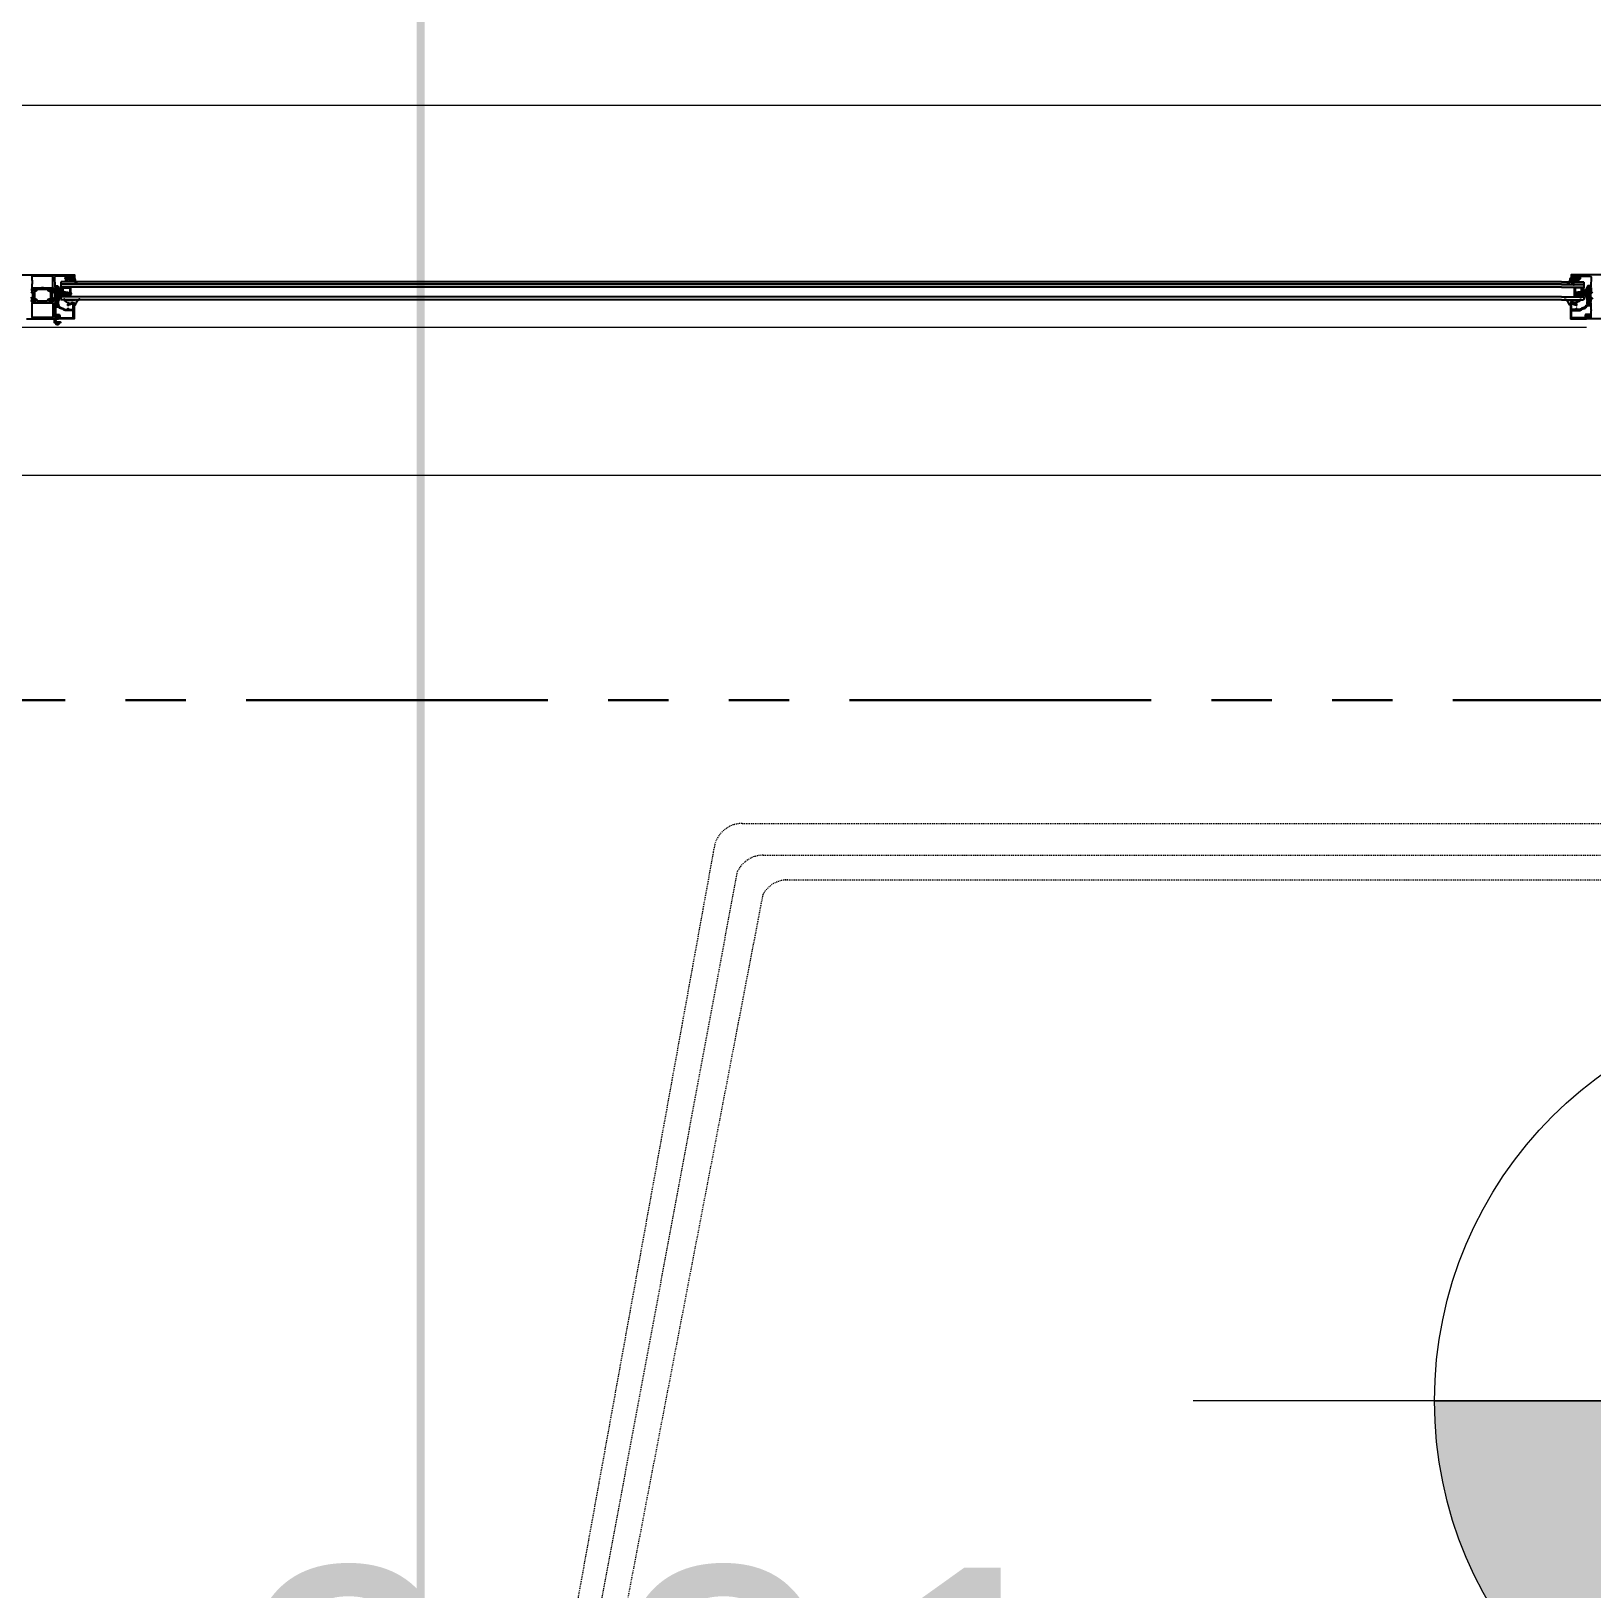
# Model space of a CAD drawing. Extents: x -9058 to 11890, y 0 to 8106.
# Drawn here: x 2023.7 to 2217.6, y 3623.5 to 3817.1 of the extents above; entities that cross this region are included whole.
import ezdxf
from ezdxf.enums import TextEntityAlignment as Align

# ---------------------------------------------------------------- set-up
doc = ezdxf.new("R2010")
doc.units = 0
doc.header["$LTSCALE"] = 10
doc.header["$MEASUREMENT"] = 0
for name, pattern in [('DOT2', [0.125, 0, -0.125]), ('HIDDEN', [0.375, 0.25, -0.125]), ('HIDDEN2', [4.7625, 3.175, -1.5875]), ('PHANTOM2', [1.25, 0.625, -0.125, 0.125, -0.125, 0.125, -0.125])]:
    doc.linetypes.add(name, pattern=pattern)
doc.layers.get('0').update_dxf_attribs({"color": 9, "lineweight": 9})
for name, color, linetype, lineweight in [('06D', 9, 'Continuous', 9), ('10', 9, 'Continuous', 9), ('15', 9, 'Continuous', 9), ('20', 9, 'DOT2', 9), ('21', 9, 'Continuous', 9), ('21 @ 1 (1)', 9, 'Continuous', 9), ('21 @ 10 (1)', 9, 'Continuous', 9), ('21 @ 10 (2)', 9, 'Continuous', 9), ('21 @ 2 (1)', 9, 'Continuous', 9), ('21 @ 20', 9, 'Continuous', 9), ('21 @ 5 (1)', 9, 'Continuous', 9), ('21 @ 5 (2)', 9, 'Continuous', 9), ('32-ekipman', 8, 'Continuous', 9), ('40A', 9, 'Continuous', 9), ('E-10W ACİL ANONS İÇİN HOPARLÖR (SIVAÜSTÜ) (YANGINA DAYANIKLI)', 7, 'Continuous', 30)]:
    doc.layers.add(name, color=color, linetype=linetype, lineweight=lineweight)
doc.styles.add('Arial', font='arial.ttf', dxfattribs={"height": 2.5})

# ---------------------------------------------------------------- blocks, each defined once
blk = doc.blocks.new('0a_elevationtarget-p')
h = blk.add_hatch(color=256)
h.paths.add_polyline_path([(2.5, 0, 0.414214), (0, 2.5), (0, 0)])
h.paths.add_polyline_path([(0, 0), (-2.5, 0, 0.414214), (0, -2.5)])
blk.add_line((0, -3.5), (0, 3.5))
blk.add_lwpolyline([(16.6046, 0), (-4, 0)])
blk.add_circle((0, 0), 2.5)
at = {"layer": '40A'}
blk.add_lwpolyline([(-2.5, 0), (2.5, 0)], dxfattribs=at)
at = {"style": 'Arial'}
blk.add_attdef('BITMISKOT', text='', height=2, dxfattribs=at).set_placement((4.5, 0), align=Align.BOTTOM_LEFT)
blk.add_attdef('KABAKOT', text='', height=2, dxfattribs=at).set_placement((4.5, -0.5921), align=Align.TOP_LEFT)
blk = doc.blocks.new('*U1170')
at = {"layer": '21 @ 1 (1)'}
blk.add_blockref('0a_elevationtarget-p', (2248.09, 3646.88), dxfattribs=at).add_auto_attribs({'BITMISKOT': 'BK +0.10', 'KABAKOT': 'KK -0.25'})
at = {"layer": '21 @ 10 (1)', "xscale": 10, "yscale": 10, "zscale": 10}
blk.add_blockref('0a_elevationtarget-p', (2248.09, 3646.88), dxfattribs=at).add_auto_attribs({'BITMISKOT': 'BK +0.10', 'KABAKOT': 'KK -0.25'})
at = {"layer": '21 @ 10 (2)', "xscale": 10, "yscale": 10, "zscale": 10}
blk.add_blockref('0a_elevationtarget-p', (2248.09, 3646.88), dxfattribs=at).add_auto_attribs({'BITMISKOT': 'BK +0.10', 'KABAKOT': 'KK -0.25'})
at = {"layer": '21 @ 2 (1)', "xscale": 2, "yscale": 2, "zscale": 2}
blk.add_blockref('0a_elevationtarget-p', (2248.09, 3646.88), dxfattribs=at).add_auto_attribs({'BITMISKOT': 'BK +0.10', 'KABAKOT': 'KK -0.25'})
at = {"layer": '21 @ 20', "xscale": 20, "yscale": 20, "zscale": 20}
blk.add_blockref('0a_elevationtarget-p', (2248.09, 3646.88), dxfattribs=at).add_auto_attribs({'BITMISKOT': 'BK +0.10', 'KABAKOT': 'KK -0.25'})
at = {"layer": '21 @ 5 (1)', "xscale": 5, "yscale": 5, "zscale": 5}
blk.add_blockref('0a_elevationtarget-p', (2248.09, 3646.88), dxfattribs=at).add_auto_attribs({'BITMISKOT': 'BK +0.10', 'KABAKOT': 'KK -0.25'})
at = {"layer": '21 @ 5 (2)', "xscale": 5, "yscale": 5, "zscale": 5}
blk.add_blockref('0a_elevationtarget-p', (2248.09, 3646.88), dxfattribs=at).add_auto_attribs({'BITMISKOT': 'BK +0.10', 'KABAKOT': 'KK -0.25'})
blk = doc.blocks.new('*U1157')
at = {"layer": '21 @ 1 (1)', "xscale": 10, "yscale": 10, "zscale": 10}
blk.add_blockref('0a_elevationtarget-p', (-69797.3, -55801.2), dxfattribs=at).add_auto_attribs({'BITMISKOT': 'BK+0.01', 'KABAKOT': 'KK -0.25'})
at = {"layer": '21 @ 10 (1)', "xscale": 100, "yscale": 100, "zscale": 100}
blk.add_blockref('0a_elevationtarget-p', (-69797.3, -55801.2), dxfattribs=at).add_auto_attribs({'BITMISKOT': 'BK+0.01', 'KABAKOT': 'KK -0.25'})
at = {"layer": '21 @ 10 (2)', "xscale": 100, "yscale": 100, "zscale": 100}
blk.add_blockref('0a_elevationtarget-p', (-69797.3, -55801.2), dxfattribs=at).add_auto_attribs({'BITMISKOT': 'BK+0.01', 'KABAKOT': 'KK -0.25'})
at = {"layer": '21 @ 2 (1)', "xscale": 20, "yscale": 20, "zscale": 20}
blk.add_blockref('0a_elevationtarget-p', (-69797.3, -55801.2), dxfattribs=at).add_auto_attribs({'BITMISKOT': 'BK+0.01', 'KABAKOT': 'KK -0.25'})
at = {"layer": '21 @ 20', "xscale": 200, "yscale": 200, "zscale": 200}
blk.add_blockref('0a_elevationtarget-p', (-69797.3, -55801.2), dxfattribs=at).add_auto_attribs({'BITMISKOT': 'BK+0.01', 'KABAKOT': 'KK -0.25'})
at = {"layer": '21 @ 5 (1)', "xscale": 50, "yscale": 50, "zscale": 50}
blk.add_blockref('0a_elevationtarget-p', (-69797.3, -55801.2), dxfattribs=at).add_auto_attribs({'BITMISKOT': 'BK+0.01', 'KABAKOT': 'KK -0.25'})
at = {"layer": '21 @ 5 (2)', "xscale": 50, "yscale": 50, "zscale": 50}
blk.add_blockref('0a_elevationtarget-p', (-69797.3, -55801.2), dxfattribs=at).add_auto_attribs({'BITMISKOT': 'BK+0.01', 'KABAKOT': 'KK -0.25'})
blk = doc.blocks.new('p-mek-zemin')
at = {"layer": '20', "linetype": 'HIDDEN', "lineweight": 0, "ltscale": 0.5}
for p, q in [((-67180.4, -54356.2), (-63520, -54356.2)), ((-67154.3, -54395.6), (-63520, -54395.6)), ((-67126.9, -54426.2), (-63520, -54426.2))]:
    blk.add_line(p, q, dxfattribs=at)
for points in [[(-67601.9, -56520.7), (-67215.3, -54388.7)], [(-67586, -56561.9), (-67186.1, -54415.9)], [(-67564.6, -56581.9), (-67154.1, -54443.9)]]:
    blk.add_lwpolyline(points, dxfattribs=at)
for centre, end in [((-67180.4, -54391.2), 175.8832), ((-67154.3, -54430.6), 155.1932), ((-67123.7, -54461.2), 150.2945)]:
    blk.add_arc(centre, 35, 90, end, dxfattribs=at)
at = {"layer": '21', "color": 6}
blk.add_blockref('*U1157', (0, 0), dxfattribs=at)

msp = doc.modelspace()

# ---------------------------------------------------------------- hatches: boundary and pattern name
at = {"layer": '06D', "lineweight": 25, "ltscale": 0.5}
h = msp.add_hatch(dxfattribs=at)
h.set_pattern_fill('ANSI31', color=256, scale=0.05, angle=450, style=0)
h.set_pattern_definition([(225, (69.3354, 133.83068), (-0.1122532015, 0.1122532015), [])])
edge = h.paths.add_edge_path(flags=16)
edge.add_arc((2215.68, 3786.36), 0.025, 270, 360)
edge.add_line((2215.7, 3786.36), (2215.7, 3786.46))
edge.add_arc((2215.68, 3786.46), 0.025, 0, 90)
edge.add_line((2215.68, 3786.49), (2215.5, 3786.49))
edge.add_arc((2215.5, 3786.46), 0.025, 90, 180)
edge.add_line((2215.47, 3786.46), (2215.47, 3786.36))
edge.add_arc((2215.5, 3786.36), 0.025, 180, 270)
edge.add_line((2215.5, 3786.34), (2215.68, 3786.34))
edge = h.paths.add_edge_path()
edge.add_arc((2215.87, 3786.37), 0.035, 180, 270, ccw=False)
edge.add_line((2215.84, 3786.37), (2215.84, 3786.45))
edge.add_arc((2215.85, 3786.45), 0.015, 137.8308, 180, ccw=False)
edge.add_line((2215.84, 3786.46), (2215.88, 3786.5))
edge.add_arc((2215.85, 3786.53), 0.04, 316.3869, 422.9563)
edge.add_line((2215.87, 3786.56), (2215.78, 3786.61))
edge.add_arc((2215.7, 3786.45), 0.175, 62.9563, 90)
edge.add_line((2215.7, 3786.63), (2215.47, 3786.63))
edge.add_arc((2215.47, 3786.45), 0.175, 90, 117.0437)
edge.add_line((2215.39, 3786.61), (2215.3, 3786.56))
edge.add_arc((2215.32, 3786.53), 0.04, 117.0437, 223.6131)
edge.add_line((2215.29, 3786.5), (2215.33, 3786.46))
edge.add_arc((2215.32, 3786.45), 0.015, 0, 42.1692, ccw=False)
edge.add_line((2215.34, 3786.45), (2215.34, 3786.37))
edge.add_arc((2215.3, 3786.37), 0.035, 270, 360, ccw=False)
edge.add_line((2215.3, 3786.33), (2215.02, 3786.33))
edge.add_arc((2215.02, 3786.29), 0.04, 90, 180)
edge.add_line((2214.98, 3786.29), (2214.98, 3786.15))
edge.add_arc((2215.03, 3786.15), 0.05, 180, 220.0348)
edge.add_line((2214.99, 3786.11), (2215.37, 3785.58))
edge.add_arc((2215.4, 3785.61), 0.04, 220.0348, 393.0043)
edge.add_line((2215.43, 3785.63), (2215.11, 3786.13))
edge.add_arc((2215.16, 3786.17), 0.06, 33.8544, 213.0043, ccw=False)
edge.add_line((2215.21, 3786.2), (2216.05, 3786.2))
edge.add_arc((2216.05, 3786.24), 0.04, 270, 360)
edge.add_line((2216.09, 3786.24), (2216.09, 3786.29))
edge.add_arc((2216.05, 3786.29), 0.04, 360, 450)
edge.add_line((2216.05, 3786.33), (2215.87, 3786.33))
h = msp.add_hatch(dxfattribs=at)
h.set_pattern_fill('ANSI31', color=256, scale=0.05, style=0)
h.set_pattern_definition([(225, (57.79522, -248.68422), (0.1122532015, -0.1122532015), [])])
h.paths.add_polyline_path([(2028.39, 3784.18), (2028.57, 3784.36, 0.203536), (2028.61, 3784.43), (2028.61, 3784.51, 0.380587), (2028.52, 3784.61, -0.061836), (2027.26, 3784.92, -0.189764), (2027.21, 3784.97), (2027.01, 3785.39, 0.285747), (2026.93, 3785.45), (2026.64, 3785.45, 0.414214), (2026.62, 3785.43), (2026.62, 3785.34, 0.414214), (2026.64, 3785.32), (2026.85, 3785.32, -0.414214), (2026.89, 3785.29), (2026.89, 3785.1, -0.414214), (2026.86, 3785.07), (2026.78, 3785.07, -0.414214), (2026.76, 3785.1), (2026.76, 3785.13, 0.414214), (2026.73, 3785.16), (2026.66, 3785.16, 0.296563), (2026.64, 3785.15), (2026.58, 3785.01, 0.104779), (2026.57, 3784.94), (2026.57, 3784.86, -0.081633), (2026.57, 3783.88), (2026.57, 3783.8, 0.104779), (2026.58, 3783.73), (2026.64, 3783.59, 0.296563), (2026.66, 3783.58), (2026.73, 3783.58, 0.414214), (2026.76, 3783.61), (2026.76, 3783.65, -0.414214), (2026.78, 3783.67), (2026.86, 3783.67, -0.414214), (2026.89, 3783.65), (2026.89, 3783.59, 0.414214), (2026.91, 3783.56), (2027.01, 3783.56, 0.328426), (2027.05, 3783.6), (2027.27, 3784.3, -0.309555), (2027.29, 3784.32), (2028.1, 3784.37, 0.394287), (2028.12, 3784.39, -0.364538), (2028.16, 3784.44, -0.068684), (2028.46, 3784.45, -0.950368), (2028.46, 3784.41, 0.000002), (2028.46, 3784.41), (2028.3, 3784.26, 0.999219)])
h.paths.add_polyline_path([(2026.96, 3784.51), (2026.96, 3784.85, 0.414214), (2026.93, 3784.88), (2026.8, 3784.88, 0.414214), (2026.77, 3784.85), (2026.77, 3784.51, 0.414214), (2026.8, 3784.48), (2026.93, 3784.48, 0.414214)], flags=16)
h.paths.add_polyline_path([(2026.93, 3784.26), (2026.8, 3784.26, 0.414214), (2026.77, 3784.23), (2026.77, 3783.89, 0.414214), (2026.8, 3783.86), (2026.93, 3783.86, 0.414214), (2026.96, 3783.89), (2026.96, 3784.23, 0.414214)], flags=16)
h = msp.add_hatch(dxfattribs=at)
h.set_pattern_fill('ANSI31', color=256, scale=0.05, style=0)
h.set_pattern_definition([(315, (62.20478, -248.68422), (-0.1122532015, -0.1122532015), [])])
h.paths.add_polyline_path([(2028.39, 3784.18), (2028.57, 3784.36, 0.203536), (2028.61, 3784.43), (2028.61, 3784.51, 0.380587), (2028.52, 3784.61, -0.061836), (2027.26, 3784.92, -0.189764), (2027.21, 3784.97), (2027.01, 3785.39, 0.285747), (2026.93, 3785.45), (2026.64, 3785.45, 0.414214), (2026.62, 3785.43), (2026.62, 3785.34, 0.414214), (2026.64, 3785.32), (2026.85, 3785.32, -0.414214), (2026.89, 3785.29), (2026.89, 3785.1, -0.414214), (2026.86, 3785.07), (2026.78, 3785.07, -0.414214), (2026.76, 3785.1), (2026.76, 3785.13, 0.414214), (2026.73, 3785.16), (2026.66, 3785.16, 0.296563), (2026.64, 3785.15), (2026.58, 3785.01, 0.104779), (2026.57, 3784.94), (2026.57, 3784.86, -0.081633), (2026.57, 3783.88), (2026.57, 3783.8, 0.104779), (2026.58, 3783.73), (2026.64, 3783.59, 0.296563), (2026.66, 3783.58), (2026.73, 3783.58, 0.414214), (2026.76, 3783.61), (2026.76, 3783.65, -0.414214), (2026.78, 3783.67), (2026.86, 3783.67, -0.414214), (2026.89, 3783.65), (2026.89, 3783.59, 0.414214), (2026.91, 3783.56), (2027.01, 3783.56, 0.328426), (2027.05, 3783.6), (2027.27, 3784.3, -0.309555), (2027.29, 3784.32), (2028.1, 3784.37, 0.394287), (2028.12, 3784.39, -0.364538), (2028.16, 3784.44, -0.068684), (2028.46, 3784.45, -0.950368), (2028.46, 3784.41, 0.000002), (2028.46, 3784.41), (2028.3, 3784.26, 0.999219)])
h.paths.add_polyline_path([(2026.96, 3784.51), (2026.96, 3784.85, 0.414214), (2026.93, 3784.88), (2026.8, 3784.88, 0.414214), (2026.77, 3784.85), (2026.77, 3784.51, 0.414214), (2026.8, 3784.48), (2026.93, 3784.48, 0.414214)], flags=16)
h.paths.add_polyline_path([(2026.93, 3784.26), (2026.8, 3784.26, 0.414214), (2026.77, 3784.23), (2026.77, 3783.89, 0.414214), (2026.8, 3783.86), (2026.93, 3783.86, 0.414214), (2026.96, 3783.89), (2026.96, 3784.23, 0.414214)], flags=16)
h = msp.add_hatch(dxfattribs=at)
h.set_pattern_fill('ANSI31', color=256, scale=0.05, style=0)
h.set_pattern_definition([(225, (251.79522, -248.68329), (0.1122532015, -0.1122532015), [])])
h.paths.add_polyline_path([(2215.73, 3784.18), (2215.54, 3784.36, -0.203536), (2215.51, 3784.43), (2215.51, 3784.51, -0.380587), (2215.6, 3784.61, 0.061836), (2216.86, 3784.92, 0.189764), (2216.91, 3784.97), (2217.1, 3785.4, -0.285747), (2217.19, 3785.45), (2217.48, 3785.45, -0.414214), (2217.5, 3785.43), (2217.5, 3785.34, -0.414214), (2217.48, 3785.32), (2217.27, 3785.32, 0.414214), (2217.23, 3785.29), (2217.23, 3785.1, 0.414214), (2217.26, 3785.07), (2217.34, 3785.07, 0.414214), (2217.36, 3785.1), (2217.36, 3785.13, -0.414214), (2217.39, 3785.16), (2217.46, 3785.16, -0.296563), (2217.47, 3785.15), (2217.53, 3785.01, -0.104779), (2217.55, 3784.94), (2217.55, 3784.86, 0.081633), (2217.55, 3783.88), (2217.55, 3783.8, -0.104779), (2217.53, 3783.73), (2217.47, 3783.59, -0.296563), (2217.46, 3783.58), (2217.39, 3783.58, -0.414214), (2217.36, 3783.61), (2217.36, 3783.65, 0.414214), (2217.34, 3783.67), (2217.26, 3783.67, 0.414214), (2217.23, 3783.65), (2217.23, 3783.59, -0.414214), (2217.21, 3783.56), (2217.11, 3783.56, -0.328426), (2217.06, 3783.6), (2216.84, 3784.3, 0.309555), (2216.82, 3784.32), (2216.02, 3784.37, -0.394287), (2216, 3784.39, 0.364538), (2215.96, 3784.44, 0.068684), (2215.66, 3784.45, 0.950368), (2215.66, 3784.41, -0.000002), (2215.66, 3784.41), (2215.81, 3784.26, -0.999219)])
h.paths.add_polyline_path([(2217.16, 3784.51), (2217.16, 3784.85, -0.414214), (2217.19, 3784.88), (2217.32, 3784.88, -0.414214), (2217.35, 3784.85), (2217.35, 3784.51, -0.414214), (2217.32, 3784.48), (2217.19, 3784.48, -0.414214)], flags=16)
h.paths.add_polyline_path([(2217.19, 3784.26), (2217.32, 3784.26, -0.414214), (2217.35, 3784.23), (2217.35, 3783.89, -0.414214), (2217.32, 3783.86), (2217.19, 3783.86, -0.414214), (2217.16, 3783.89), (2217.16, 3784.23, -0.414214)], flags=16)

# ---------------------------------------------------------------- linework, layer by layer
at = {"layer": '06D'}
for points in [[(2225.06, 3807.87), (1825.06, 3807.87)], [(1832.78, 3780.34), (2216.99, 3780.34)], [(2223.06, 3763.87), (2223.06, 3761.87), (1827.06, 3761.87), (1827.06, 3763.87)]]:
    msp.add_lwpolyline(points, dxfattribs=at)
at = {"layer": '06D', "lineweight": 25, "ltscale": 0.5}
for points in [[(2029.08, 3786.35, 0.220745), (2029.39, 3785.75, -0.651907), (2029.34, 3785.68, -0.176952), (2029.05, 3786, 0.281357), (2028.9, 3786.09), (2028.82, 3786.09), (2028.81, 3786.09), (2028.8, 3786.09), (2028.79, 3786.08), (2028.79, 3786.08), (2028.78, 3786.08), (2028.77, 3786.07), (2028.77, 3786.07), (2028.76, 3786.06), (2028.76, 3786.05), (2028.76, 3786.04), (2028.76, 3785.96), (2028.76, 3785.96), (2028.76, 3785.96), (2028.76, 3785.95), (2028.75, 3785.95), (2028.75, 3785.95), (2028.75, 3785.95), (2028.75, 3785.94), (2028.74, 3785.94), (2028.74, 3785.94), (2028.66, 3785.94), (2028.65, 3785.94), (2028.65, 3785.94), (2028.65, 3785.94), (2028.65, 3785.95), (2028.64, 3785.95), (2028.64, 3785.95), (2028.64, 3785.95), (2028.64, 3785.96), (2028.64, 3785.96), (2028.64, 3786.04), (2028.64, 3786.04), (2028.64, 3786.05), (2028.63, 3786.06), (2028.63, 3786.07), (2028.62, 3786.07), (2028.62, 3786.08), (2028.61, 3786.08), (2028.6, 3786.08), (2028.59, 3786.09), (2028.58, 3786.09), (2028.57, 3786.08), (2028.57, 3786.08), (2028.56, 3786.08), (2028.55, 3786.07), (2028.55, 3786.07), (2028.54, 3786.06), (2028.54, 3786.05), (2028.54, 3786.04), (2028.54, 3785.96), (2028.54, 3785.96), (2028.54, 3785.96), (2028.54, 3785.95), (2028.53, 3785.95), (2028.53, 3785.95), (2028.53, 3785.95), (2028.53, 3785.94), (2028.52, 3785.94), (2028.52, 3785.94), (2028.44, 3785.94), (2028.43, 3785.94), (2028.43, 3785.94), (2028.43, 3785.94), (2028.43, 3785.95), (2028.42, 3785.95), (2028.42, 3785.95), (2028.42, 3785.95), (2028.42, 3785.96), (2028.42, 3785.96), (2028.42, 3786.04), (2028.42, 3786.04), (2028.42, 3786.05), (2028.41, 3786.06), (2028.41, 3786.07), (2028.4, 3786.07), (2028.4, 3786.08), (2028.39, 3786.08), (2028.38, 3786.08), (2028.37, 3786.09), (2028.36, 3786.09), (2028.35, 3786.08), (2028.35, 3786.08), (2028.34, 3786.08), (2028.33, 3786.07), (2028.33, 3786.07), (2028.32, 3786.06), (2028.32, 3786.05), (2028.32, 3786.04), (2028.32, 3785.96), (2028.32, 3785.96), (2028.32, 3785.96), (2028.32, 3785.95), (2028.31, 3785.95), (2028.31, 3785.95), (2028.31, 3785.95), (2028.31, 3785.94), (2028.3, 3785.94), (2028.3, 3785.94), (2028.22, 3785.94), (2028.21, 3785.94), (2028.21, 3785.94), (2028.21, 3785.94), (2028.21, 3785.95), (2028.2, 3785.95), (2028.2, 3785.95), (2028.2, 3785.95), (2028.2, 3785.96), (2028.2, 3785.96), (2028.2, 3786.04), (2028.2, 3786.04), (2028.2, 3786.05), (2028.19, 3786.06), (2028.19, 3786.07), (2028.18, 3786.07), (2028.18, 3786.08), (2028.17, 3786.08), (2028.16, 3786.08), (2028.15, 3786.09), (2028.14, 3786.09), (2028.13, 3786.08), (2028.13, 3786.08), (2028.12, 3786.08), (2028.11, 3786.07), (2028.11, 3786.07), (2028.1, 3786.06), (2028.1, 3786.05), (2028.1, 3786.04), (2028.1, 3785.96), (2028.1, 3785.96), (2028.1, 3785.96), (2028.1, 3785.95), (2028.09, 3785.95), (2028.09, 3785.95), (2028.09, 3785.95), (2028.09, 3785.94), (2028.08, 3785.94), (2028.08, 3785.94), (2028, 3785.94), (2027.99, 3785.94), (2027.99, 3785.94), (2027.99, 3785.94), (2027.99, 3785.95), (2027.98, 3785.95), (2027.98, 3785.95), (2027.98, 3785.95), (2027.98, 3785.96), (2027.98, 3785.96), (2027.98, 3786.3, -0.414214), (2028.01, 3786.33), (2028.24, 3786.33, 0.414214), (2028.27, 3786.36), (2028.27, 3786.42, 0.291535), (2028.26, 3786.44), (2028.21, 3786.46, -0.613042), (2028.21, 3786.52), (2028.33, 3786.59, -0.127095), (2028.39, 3786.6), (2028.59, 3786.6, -0.127095), (2028.65, 3786.59), (2028.76, 3786.53, -0.585233), (2028.76, 3786.46), (2028.71, 3786.44, 0.167811), (2028.71, 3786.42), (2028.71, 3786.36, 0.414214), (2028.74, 3786.33), (2029.03, 3786.33), (2029.03, 3786.39, -0.394677), (2029.08, 3786.35)], [(2214.93, 3786.35, -0.220745), (2214.62, 3785.75, 0.651907), (2214.67, 3785.68, 0.176952), (2214.96, 3786, -0.281357), (2215.11, 3786.09), (2215.19, 3786.09), (2215.2, 3786.09), (2215.21, 3786.09), (2215.22, 3786.09), (2215.22, 3786.08), (2215.23, 3786.08), (2215.24, 3786.07), (2215.24, 3786.07), (2215.25, 3786.06), (2215.25, 3786.05), (2215.25, 3786.04), (2215.25, 3785.96), (2215.25, 3785.96), (2215.25, 3785.96), (2215.25, 3785.95), (2215.26, 3785.95), (2215.26, 3785.95), (2215.26, 3785.95), (2215.26, 3785.94), (2215.27, 3785.94), (2215.27, 3785.94), (2215.35, 3785.94), (2215.36, 3785.94), (2215.36, 3785.94), (2215.36, 3785.94), (2215.36, 3785.95), (2215.37, 3785.95), (2215.37, 3785.95), (2215.37, 3785.95), (2215.37, 3785.96), (2215.37, 3785.96), (2215.37, 3786.04), (2215.37, 3786.05), (2215.37, 3786.05), (2215.38, 3786.06), (2215.38, 3786.07), (2215.39, 3786.07), (2215.39, 3786.08), (2215.4, 3786.08), (2215.41, 3786.09), (2215.42, 3786.09), (2215.43, 3786.09), (2215.44, 3786.09), (2215.44, 3786.08), (2215.45, 3786.08), (2215.46, 3786.07), (2215.46, 3786.07), (2215.47, 3786.06), (2215.47, 3786.05), (2215.47, 3786.04), (2215.47, 3785.96), (2215.47, 3785.96), (2215.47, 3785.96), (2215.47, 3785.95), (2215.48, 3785.95), (2215.48, 3785.95), (2215.48, 3785.95), (2215.48, 3785.94), (2215.49, 3785.94), (2215.49, 3785.94), (2215.57, 3785.94), (2215.58, 3785.94), (2215.58, 3785.94), (2215.58, 3785.94), (2215.58, 3785.95), (2215.59, 3785.95), (2215.59, 3785.95), (2215.59, 3785.95), (2215.59, 3785.96), (2215.59, 3785.96), (2215.59, 3786.04), (2215.59, 3786.05), (2215.59, 3786.05), (2215.6, 3786.06), (2215.6, 3786.07), (2215.61, 3786.07), (2215.61, 3786.08), (2215.62, 3786.08), (2215.63, 3786.09), (2215.64, 3786.09), (2215.65, 3786.09), (2215.66, 3786.09), (2215.66, 3786.08), (2215.67, 3786.08), (2215.68, 3786.07), (2215.68, 3786.07), (2215.69, 3786.06), (2215.69, 3786.05), (2215.69, 3786.04), (2215.69, 3785.96), (2215.69, 3785.96), (2215.69, 3785.96), (2215.69, 3785.95), (2215.7, 3785.95), (2215.7, 3785.95), (2215.7, 3785.95), (2215.7, 3785.94), (2215.71, 3785.94), (2215.71, 3785.94), (2215.79, 3785.94), (2215.8, 3785.94), (2215.8, 3785.94), (2215.8, 3785.94), (2215.8, 3785.95), (2215.81, 3785.95), (2215.81, 3785.95), (2215.81, 3785.95), (2215.81, 3785.96), (2215.81, 3785.96), (2215.81, 3786.04), (2215.81, 3786.05), (2215.81, 3786.05), (2215.82, 3786.06), (2215.82, 3786.07), (2215.83, 3786.07), (2215.83, 3786.08), (2215.84, 3786.08), (2215.85, 3786.09), (2215.86, 3786.09), (2215.87, 3786.09), (2215.88, 3786.09), (2215.88, 3786.08), (2215.89, 3786.08), (2215.9, 3786.07), (2215.9, 3786.07), (2215.91, 3786.06), (2215.91, 3786.05), (2215.91, 3786.04), (2215.91, 3785.96), (2215.91, 3785.96), (2215.91, 3785.96), (2215.91, 3785.95), (2215.92, 3785.95), (2215.92, 3785.95), (2215.92, 3785.95), (2215.92, 3785.94), (2215.93, 3785.94), (2215.93, 3785.94), (2216.01, 3785.94), (2216.02, 3785.94), (2216.02, 3785.94), (2216.02, 3785.94), (2216.02, 3785.95), (2216.03, 3785.95), (2216.03, 3785.95), (2216.03, 3785.95), (2216.03, 3785.96), (2216.03, 3785.96), (2216.03, 3786.3, 0.414214), (2216, 3786.33), (2215.77, 3786.33, -0.414214), (2215.74, 3786.36), (2215.74, 3786.43, -0.291535), (2215.75, 3786.44), (2215.8, 3786.46, 0.613042), (2215.8, 3786.53), (2215.68, 3786.59, 0.127095), (2215.62, 3786.61), (2215.42, 3786.61, 0.127095), (2215.36, 3786.59), (2215.25, 3786.53, 0.585233), (2215.25, 3786.46), (2215.3, 3786.44, -0.167811), (2215.3, 3786.43), (2215.3, 3786.36, -0.414214), (2215.27, 3786.33), (2214.98, 3786.33), (2214.98, 3786.39, 0.394677), (2214.93, 3786.35)], [(2026.57, 3783.88, 0.081633), (2026.57, 3784.86), (2026.57, 3784.94, -0.104779), (2026.58, 3785.01), (2026.64, 3785.15, -0.296563), (2026.66, 3785.16), (2026.73, 3785.16, -0.414214), (2026.76, 3785.13), (2026.76, 3785.1, 0.414214), (2026.78, 3785.07), (2026.86, 3785.07, 0.414214), (2026.89, 3785.1), (2026.89, 3785.29, 0.414214), (2026.85, 3785.32), (2026.64, 3785.32, -0.414214), (2026.62, 3785.34), (2026.62, 3785.43, -0.414214), (2026.64, 3785.45), (2026.93, 3785.45, -0.285747), (2027.01, 3785.39), (2027.21, 3784.97, 0.189764), (2027.26, 3784.92, 0.061836), (2028.52, 3784.61, -0.380587), (2028.61, 3784.51), (2028.61, 3784.43, -0.203536), (2028.57, 3784.36), (2028.39, 3784.18, -0.999219), (2028.3, 3784.26), (2028.46, 3784.41, 0.950364), (2028.46, 3784.45, 0.068684), (2028.16, 3784.44, 0.364538), (2028.12, 3784.39, -0.394287), (2028.1, 3784.37), (2027.29, 3784.32, 0.309555), (2027.27, 3784.3), (2027.05, 3783.6, -0.328426), (2027.01, 3783.56), (2026.91, 3783.56, -0.414214), (2026.89, 3783.59), (2026.89, 3783.65, 0.414214), (2026.86, 3783.67), (2026.78, 3783.67, 0.414214), (2026.76, 3783.65), (2026.76, 3783.61, -0.414214), (2026.73, 3783.58), (2026.66, 3783.58, -0.296563), (2026.64, 3783.59), (2026.58, 3783.73, -0.104779), (2026.57, 3783.8), (2026.57, 3783.88)], [(2026.57, 3783.88, 0.081633), (2026.57, 3784.86), (2026.57, 3784.94, -0.104779), (2026.58, 3785.01), (2026.64, 3785.15, -0.296563), (2026.66, 3785.16), (2026.73, 3785.16, -0.414214), (2026.76, 3785.13), (2026.76, 3785.1, 0.414214), (2026.78, 3785.07), (2026.86, 3785.07, 0.414214), (2026.89, 3785.1), (2026.89, 3785.29, 0.414214), (2026.85, 3785.32), (2026.64, 3785.32, -0.414214), (2026.62, 3785.34), (2026.62, 3785.43, -0.414214), (2026.64, 3785.45), (2026.93, 3785.45, -0.285747), (2027.01, 3785.39), (2027.21, 3784.97, 0.189764), (2027.26, 3784.92, 0.061836), (2028.52, 3784.61, -0.380587), (2028.61, 3784.51), (2028.61, 3784.43, -0.203536), (2028.57, 3784.36), (2028.39, 3784.18, -0.999219), (2028.3, 3784.26), (2028.46, 3784.41, 0.950364), (2028.46, 3784.45, 0.068684), (2028.16, 3784.44, 0.364538), (2028.12, 3784.39, -0.394287), (2028.1, 3784.37), (2027.29, 3784.32, 0.309555), (2027.27, 3784.3), (2027.05, 3783.6, -0.328426), (2027.01, 3783.56), (2026.91, 3783.56, -0.414214), (2026.89, 3783.59), (2026.89, 3783.65, 0.414214), (2026.86, 3783.67), (2026.78, 3783.67, 0.414214), (2026.76, 3783.65), (2026.76, 3783.61, -0.414214), (2026.73, 3783.58), (2026.66, 3783.58, -0.296563), (2026.64, 3783.59), (2026.58, 3783.73, -0.104779), (2026.57, 3783.8), (2026.57, 3783.88)], [(2217.55, 3783.88, -0.081633), (2217.55, 3784.86), (2217.55, 3784.94, 0.104779), (2217.53, 3785.01), (2217.47, 3785.15, 0.296563), (2217.46, 3785.16), (2217.39, 3785.16, 0.414214), (2217.36, 3785.13), (2217.36, 3785.1, -0.414214), (2217.34, 3785.07), (2217.26, 3785.07, -0.414214), (2217.23, 3785.1), (2217.23, 3785.29, -0.414214), (2217.27, 3785.32), (2217.48, 3785.32, 0.414214), (2217.5, 3785.34), (2217.5, 3785.43, 0.414214), (2217.48, 3785.45), (2217.19, 3785.45, 0.285747), (2217.1, 3785.4), (2216.91, 3784.97, -0.189764), (2216.86, 3784.92, -0.061836), (2215.6, 3784.61, 0.380587), (2215.51, 3784.51), (2215.51, 3784.43, 0.203536), (2215.54, 3784.36), (2215.73, 3784.18, 0.999219), (2215.81, 3784.26), (2215.66, 3784.41, -0.950364), (2215.66, 3784.45, -0.068684), (2215.96, 3784.44, -0.364538), (2216, 3784.39, 0.394287), (2216.02, 3784.37), (2216.82, 3784.32, -0.309555), (2216.84, 3784.3), (2217.06, 3783.6, 0.328426), (2217.11, 3783.56), (2217.21, 3783.56, 0.414214), (2217.23, 3783.59), (2217.23, 3783.65, -0.414214), (2217.26, 3783.67), (2217.34, 3783.67, -0.414214), (2217.36, 3783.65), (2217.36, 3783.61, 0.414214), (2217.39, 3783.58), (2217.46, 3783.58, 0.296563), (2217.47, 3783.59), (2217.53, 3783.73, 0.104779), (2217.55, 3783.8), (2217.55, 3783.88)]]:
    msp.add_lwpolyline(points, format="xyb", dxfattribs=at)
for points in [[(2215.87, 3786.33, -0.414214), (2215.84, 3786.37), (2215.84, 3786.45, -0.186103), (2215.84, 3786.46), (2215.88, 3786.5, 0.501687), (2215.87, 3786.56), (2215.78, 3786.61, 0.118551), (2215.7, 3786.63), (2215.47, 3786.63, 0.118551), (2215.39, 3786.61), (2215.3, 3786.56, 0.501687), (2215.29, 3786.5), (2215.33, 3786.46, -0.186103), (2215.34, 3786.45), (2215.34, 3786.37, -0.414214), (2215.3, 3786.33), (2215.02, 3786.33, 0.414214), (2214.98, 3786.29), (2214.98, 3786.15, 0.176484), (2214.99, 3786.11), (2215.37, 3785.58, 0.940455), (2215.43, 3785.63), (2215.11, 3786.13, -0.992608), (2215.21, 3786.2), (2216.05, 3786.2, 0.414214), (2216.09, 3786.24), (2216.09, 3786.29, 0.414214), (2216.05, 3786.33)], [(2215.68, 3786.34, 0.414214), (2215.7, 3786.36), (2215.7, 3786.46, 0.414214), (2215.68, 3786.49), (2215.5, 3786.49, 0.414214), (2215.47, 3786.46), (2215.47, 3786.36, 0.414214), (2215.5, 3786.34)], [(2024.02, 3783.85, 0.131652), (2024.04, 3783.8), (2024.14, 3783.62, -0.131652), (2024.15, 3783.6), (2024.15, 3783.58, -0.414214), (2024.12, 3783.55), (2023.76, 3783.55, -0.414214), (2023.73, 3783.58), (2023.73, 3783.6, -0.131652), (2023.73, 3783.62), (2023.84, 3783.8, 0.131652), (2023.85, 3783.85), (2023.85, 3784.7, 0.131652), (2023.84, 3784.75), (2023.73, 3784.94, -0.131652), (2023.73, 3784.95), (2023.73, 3784.98, -0.414214), (2023.76, 3785.01), (2024.12, 3785.01, -0.414214), (2024.15, 3784.98), (2024.15, 3784.95, -0.131652), (2024.14, 3784.94), (2024.04, 3784.75, 0.131652), (2024.02, 3784.7)], [(2023.89, 3784.75), (2023.79, 3784.94, -0.131652), (2023.78, 3784.95), (2023.78, 3784.98, -0.414214), (2023.81, 3785.01), (2024.17, 3785.01, -0.414214), (2024.2, 3784.98), (2024.2, 3784.95, -0.131652), (2024.2, 3784.94), (2024.09, 3784.75, 0.131652), (2024.08, 3784.7), (2024.08, 3783.85, 0.131652), (2024.09, 3783.8), (2024.2, 3783.62, -0.131652), (2024.2, 3783.6), (2024.2, 3783.58, -0.414214), (2024.17, 3783.55), (2023.81, 3783.55, -0.414214), (2023.78, 3783.58), (2023.78, 3783.6, -0.131652), (2023.79, 3783.62), (2023.89, 3783.8, 0.131652), (2023.91, 3783.85), (2023.91, 3784.7, 0.131652)], [(2026.22, 3784.75), (2026.33, 3784.94, 0.131652), (2026.33, 3784.95), (2026.33, 3784.98, 0.414214), (2026.3, 3785.01), (2025.94, 3785.01, 0.414214), (2025.91, 3784.98), (2025.91, 3784.95, 0.131652), (2025.92, 3784.94), (2026.02, 3784.75, -0.131652), (2026.04, 3784.7), (2026.04, 3783.85, -0.131652), (2026.02, 3783.8), (2025.92, 3783.62, 0.131652), (2025.91, 3783.6), (2025.91, 3783.58, 0.414214), (2025.94, 3783.55), (2026.3, 3783.55, 0.414214), (2026.33, 3783.58), (2026.33, 3783.6, 0.131652), (2026.33, 3783.62), (2026.22, 3783.8, -0.131652), (2026.21, 3783.85), (2026.21, 3784.7, -0.131652)], [(2026.09, 3783.85, -0.131652), (2026.08, 3783.8), (2025.97, 3783.62, 0.131652), (2025.97, 3783.6), (2025.97, 3783.58, 0.414214), (2026, 3783.55), (2026.36, 3783.55, 0.414214), (2026.39, 3783.58), (2026.39, 3783.6, 0.131652), (2026.38, 3783.62), (2026.28, 3783.8, -0.131652), (2026.26, 3783.85), (2026.26, 3784.7, -0.131652), (2026.28, 3784.75), (2026.38, 3784.94, 0.131652), (2026.39, 3784.95), (2026.39, 3784.98, 0.414214), (2026.36, 3785.01), (2026, 3785.01, 0.414214), (2025.97, 3784.98), (2025.97, 3784.95, 0.131652), (2025.97, 3784.94), (2026.08, 3784.75, -0.131652), (2026.09, 3784.7)], [(2026.09, 3783.85, -0.131652), (2026.08, 3783.8), (2025.97, 3783.62, 0.131652), (2025.97, 3783.6), (2025.97, 3783.58, 0.414214), (2026, 3783.55), (2026.36, 3783.55, 0.414214), (2026.39, 3783.58), (2026.39, 3783.6, 0.131652), (2026.38, 3783.62), (2026.28, 3783.8, -0.131652), (2026.26, 3783.85), (2026.26, 3784.7, -0.131652), (2026.28, 3784.75), (2026.38, 3784.94, 0.131652), (2026.39, 3784.95), (2026.39, 3784.98, 0.414214), (2026.36, 3785.01), (2026, 3785.01, 0.414214), (2025.97, 3784.98), (2025.97, 3784.95, 0.131652), (2025.97, 3784.94), (2026.08, 3784.75, -0.131652), (2026.09, 3784.7)], [(2026.96, 3784.51, -0.414214), (2026.93, 3784.48), (2026.8, 3784.48, -0.414214), (2026.77, 3784.51), (2026.77, 3784.85, -0.414214), (2026.8, 3784.88), (2026.93, 3784.88, -0.414214), (2026.96, 3784.85)], [(2217.16, 3784.51, 0.414214), (2217.19, 3784.48), (2217.32, 3784.48, 0.414214), (2217.35, 3784.51), (2217.35, 3784.85, 0.414214), (2217.32, 3784.88), (2217.19, 3784.88, 0.414214), (2217.16, 3784.85)], [(2029.02, 3783.34), (2029.02, 3783.12, 0.414214), (2029.05, 3783.09), (2029.09, 3783.09, 0.356389), (2029.19, 3783.17, -0.262181), (2029.7, 3783.76, 0.316752), (2029.72, 3783.79, 0.499585), (2029.68, 3783.82, -0.048291), (2029.13, 3783.68, -0.086497), (2028.03, 3783.68, -0.16681), (2027.8, 3783.79, 0.169383), (2027.78, 3783.81), (2027.77, 3783.81, 0.513067), (2027.72, 3783.74, 0.159858), (2028.3, 3783.36, 0.178819), (2028.66, 3783.34), (2028.68, 3783.35, -0.13005), (2028.73, 3783.37), (2028.99, 3783.37, -0.414214)], [(2214.99, 3783.34), (2214.99, 3783.12, -0.414214), (2214.96, 3783.09), (2214.92, 3783.09, -0.356389), (2214.82, 3783.17, 0.262181), (2214.31, 3783.76, -0.316752), (2214.29, 3783.79, -0.499585), (2214.33, 3783.82, 0.048291), (2214.88, 3783.68, 0.086497), (2215.98, 3783.68, 0.16681), (2216.21, 3783.79, -0.169383), (2216.23, 3783.81), (2216.24, 3783.81, -0.513067), (2216.29, 3783.74, -0.159858), (2215.71, 3783.36, -0.178819), (2215.35, 3783.34), (2215.33, 3783.36, 0.13005), (2215.28, 3783.37), (2215.02, 3783.37, 0.414214)]]:
    msp.add_lwpolyline(points, format="xyb", close=True, dxfattribs=at)
at = {"layer": '10', "lineweight": 25, "ltscale": 0.5}
for p, q in [((2027.55, 3785.31), (2027.55, 3784.11)), ((2028.55, 3785.31), (2028.55, 3784.11)), ((2215.46, 3785.31), (2215.46, 3784.11)), ((2216.46, 3785.31), (2216.46, 3784.11)), ((2026.68, 3783.06), (2026.68, 3782.89)), ((2027.18, 3783.06), (2026.68, 3783.06)), ((2026.68, 3782.89), (2026.68, 3781.93)), ((2027.18, 3782.79), (2026.68, 3782.79)), ((2026.68, 3781.93), (2027.18, 3781.66))]:
    msp.add_line(p, q, dxfattribs=at)
for points in [[(2021.07, 3786.84), (2029.05, 3786.84, -0.414214), (2029.06, 3786.83), (2029.06, 3786.35, -0.414214), (2029.05, 3786.34), (2028.83, 3786.34, -0.414214), (2028.76, 3786.41), (2028.76, 3786.43, -0.414214), (2028.77, 3786.44), (2028.87, 3786.44, 0.414214), (2028.92, 3786.49), (2028.92, 3786.61, 0.414214), (2028.87, 3786.66), (2028.2, 3786.66, 0.414214), (2028.15, 3786.61), (2028.15, 3786.49, 0.414214), (2028.2, 3786.44), (2028.3, 3786.44, -0.414214), (2028.31, 3786.43), (2028.31, 3786.41, -0.414214), (2028.24, 3786.34), (2027.93, 3786.34, -0.414214), (2027.88, 3786.39), (2027.88, 3786.44), (2027.98, 3786.44, 0.414214), (2028.01, 3786.47), (2028.01, 3786.64), (2027.88, 3786.64), (2027.88, 3786.65), (2027.61, 3786.65), (2027.61, 3786.64), (2027.46, 3786.64), (2027.46, 3786.65), (2027.13, 3786.65), (2027.13, 3786.64), (2026.98, 3786.64), (2026.98, 3786.65), (2026.66, 3786.65, 0.425337), (2026.56, 3786.54), (2026.61, 3785.36, 0.403083), (2026.64, 3785.33), (2026.76, 3785.33, -0.414214), (2026.88, 3785.21), (2026.88, 3785.12, -0.414214), (2026.78, 3785.02), (2026.77, 3785.02, -0.414214), (2026.76, 3785.03), (2026.76, 3785.18, 0.414214), (2026.73, 3785.21), (2026.59, 3785.21, 0.414214), (2026.56, 3785.18), (2026.56, 3784.87), (2026.63, 3784.61, -0.700084), (2026.52, 3784.54), (2026.5, 3784.55), (2026.33, 3784.72, -0.607471), (2026.35, 3784.78, 0.283637), (2026.37, 3784.8), (2026.42, 3784.99, 1.229391), (2026.37, 3785.02), (2025.89, 3785.02), (2026.06, 3784.75, -0.859449), (2026.03, 3784.72), (2025.78, 3784.82), (2025.66, 3785.02), (2024.46, 3785.02), (2024.33, 3784.82), (2024.09, 3784.72, -0.859449), (2024.06, 3784.75), (2024.22, 3785.02), (2023.75, 3785.02, 1.229391), (2023.7, 3784.99), (2023.75, 3784.8, 0.283637), (2023.77, 3784.78, -0.607471), (2023.78, 3784.72), (2023.61, 3784.55)], [(2223.05, 3786.84), (2215.07, 3786.84, 0.414214), (2215.06, 3786.83), (2215.06, 3786.35, 0.414214), (2215.07, 3786.34), (2215.29, 3786.34, 0.414214), (2215.36, 3786.41), (2215.36, 3786.43, 0.414214), (2215.35, 3786.44), (2215.25, 3786.44, -0.414214), (2215.2, 3786.49), (2215.2, 3786.61, -0.414214), (2215.25, 3786.66), (2215.92, 3786.66, -0.414214), (2215.97, 3786.61), (2215.97, 3786.49, -0.414214), (2215.92, 3786.44), (2215.82, 3786.44, 0.414214), (2215.81, 3786.43), (2215.81, 3786.41, 0.414214), (2215.88, 3786.34), (2216.19, 3786.34, 0.414214), (2216.24, 3786.39), (2216.24, 3786.44), (2216.14, 3786.44, -0.414214), (2216.11, 3786.47), (2216.11, 3786.64), (2216.24, 3786.64), (2216.24, 3786.65), (2216.5, 3786.65), (2216.5, 3786.64), (2216.65, 3786.64), (2216.65, 3786.65), (2216.98, 3786.65), (2216.98, 3786.64), (2217.13, 3786.64), (2217.13, 3786.65), (2217.45, 3786.65, -0.425337), (2217.55, 3786.54), (2217.51, 3785.36, -0.403083), (2217.48, 3785.33), (2217.36, 3785.33, 0.414214), (2217.24, 3785.21), (2217.24, 3785.12, 0.414214), (2217.34, 3785.02), (2217.35, 3785.02, 0.414214), (2217.36, 3785.03), (2217.36, 3785.18, -0.414214), (2217.39, 3785.21), (2217.53, 3785.21, -0.414214), (2217.56, 3785.18), (2217.56, 3784.87), (2217.49, 3784.61, 0.700084), (2217.6, 3784.54), (2217.61, 3784.55), (2217.78, 3784.72, 0.607471)], [(2023.07, 3781.34), (2027.05, 3781.34, 0.414214), (2027.06, 3781.35), (2027.06, 3781.59, 0.414214), (2026.91, 3781.74), (2026.87, 3781.74, 0.414214), (2026.86, 3781.73), (2026.86, 3781.67, 0.366034), (2026.88, 3781.64, -0.365977), (2026.91, 3781.61), (2026.91, 3781.52, -0.414214), (2026.88, 3781.49), (2026.77, 3781.49, -0.365977), (2026.74, 3781.51, 0.365977), (2026.71, 3781.54), (2026.59, 3781.54, -0.414214), (2026.56, 3781.57), (2026.56, 3782.41), (2026.53, 3782.44), (2026.56, 3782.47), (2026.56, 3783.31, -0.414214), (2026.59, 3783.34), (2026.71, 3783.34, 0.365977), (2026.74, 3783.36, -0.365977), (2026.77, 3783.39), (2026.88, 3783.39, -0.414214), (2026.91, 3783.36), (2026.91, 3783.27, -0.365977), (2026.88, 3783.24, 0.366034), (2026.86, 3783.21), (2026.86, 3783.15, 0.414214), (2026.87, 3783.14), (2026.91, 3783.14, 0.414214), (2027.06, 3783.29), (2027.06, 3783.46, 0.414214), (2026.98, 3783.54), (2026.91, 3783.54, -0.414214), (2026.88, 3783.57), (2026.88, 3783.59, 0.414214), (2026.78, 3783.69), (2026.77, 3783.69, 0.414214), (2026.76, 3783.68), (2026.76, 3783.57, -0.414214), (2026.73, 3783.54), (2026.59, 3783.54, -0.414214), (2026.56, 3783.57), (2026.56, 3783.68), (2026.63, 3783.94, 0.700084), (2026.52, 3784.02), (2026.5, 3784.01), (2026.33, 3783.83, 0.607471), (2026.35, 3783.77, -0.283637), (2026.37, 3783.75), (2026.42, 3783.57, -1.229391), (2026.37, 3783.54), (2025.89, 3783.54), (2026.06, 3783.8, 0.713664), (2026.03, 3783.83), (2025.78, 3783.74), (2025.66, 3783.54), (2024.46, 3783.54), (2024.33, 3783.74), (2024.08, 3783.83, 0.713664), (2024.06, 3783.8), (2024.22, 3783.54), (2023.75, 3783.54, -1.229391), (2023.7, 3783.57), (2023.75, 3783.75, -0.283637), (2023.77, 3783.77, 0.607471), (2023.78, 3783.83), (2023.61, 3784.01)], [(2221.05, 3781.34), (2217.07, 3781.34, -0.414214), (2217.06, 3781.35), (2217.06, 3781.59, -0.414214), (2217.21, 3781.74), (2217.25, 3781.74, -0.414214), (2217.26, 3781.73), (2217.26, 3781.67, -0.366034), (2217.23, 3781.64, 0.365977), (2217.21, 3781.61), (2217.21, 3781.52, 0.414214), (2217.24, 3781.49), (2217.35, 3781.49, 0.365977), (2217.38, 3781.51, -0.365977), (2217.41, 3781.54), (2217.53, 3781.54, 0.414214), (2217.56, 3781.57), (2217.56, 3782.41), (2217.59, 3782.44), (2217.56, 3782.47), (2217.56, 3783.31, 0.414214), (2217.53, 3783.34), (2217.41, 3783.34, -0.365977), (2217.38, 3783.36, 0.365977), (2217.35, 3783.39), (2217.24, 3783.39, 0.414214), (2217.21, 3783.36), (2217.21, 3783.27, 0.365977), (2217.23, 3783.24, -0.366034), (2217.26, 3783.21), (2217.26, 3783.15, -0.414214), (2217.25, 3783.14), (2217.21, 3783.14, -0.414214), (2217.06, 3783.29), (2217.06, 3783.46, -0.414214), (2217.14, 3783.54), (2217.21, 3783.54, 0.414214), (2217.24, 3783.57), (2217.24, 3783.59, -0.414214), (2217.34, 3783.69), (2217.35, 3783.69, -0.414214), (2217.36, 3783.68), (2217.36, 3783.57, 0.414214), (2217.39, 3783.54), (2217.53, 3783.54, 0.414214), (2217.56, 3783.57), (2217.56, 3783.68), (2217.49, 3783.94, -0.700084), (2217.6, 3784.02), (2217.61, 3784.01), (2217.78, 3783.83, -0.607471)]]:
    msp.add_lwpolyline(points, format="xyb", dxfattribs=at)
for points in [[(2026.37, 3785.21), (2026.37, 3785.68), (2026.36, 3785.68), (2026.36, 3786.18), (2026.37, 3786.18), (2026.37, 3786.65), (2023.75, 3786.65), (2023.75, 3786.18), (2023.76, 3786.18), (2023.76, 3785.68), (2023.75, 3785.68), (2023.75, 3785.21), (2024.98, 3785.21), (2024.98, 3785.23), (2025.13, 3785.23), (2025.13, 3785.21)], [(2026.36, 3783.34), (2026.36, 3781.54), (2023.76, 3781.54), (2023.76, 3783.34)]]:
    msp.add_lwpolyline(points, close=True, dxfattribs=at)
for points in [[(2028.59, 3786.47, -0.359904), (2028.62, 3786.44), (2028.62, 3786.27, -0.414214), (2028.59, 3786.24), (2028.39, 3786.24, -0.414214), (2028.36, 3786.27), (2028.36, 3786.44, -0.359904), (2028.38, 3786.47, -0.094739)], [(2215.42, 3786.47, 0.359904), (2215.39, 3786.44), (2215.39, 3786.27, 0.414214), (2215.42, 3786.24), (2215.62, 3786.24, 0.414214), (2215.65, 3786.27), (2215.65, 3786.44, 0.359904), (2215.63, 3786.47, 0.094739)], [(2027.65, 3785.18, -0.414214), (2027.68, 3785.21), (2028.42, 3785.21, -0.414214), (2028.45, 3785.18), (2028.45, 3784.24, -0.414214), (2028.42, 3784.21), (2027.68, 3784.21, -0.414214), (2027.65, 3784.24)], [(2216.36, 3785.18, 0.414214), (2216.33, 3785.21), (2215.59, 3785.21, 0.414214), (2215.56, 3785.18), (2215.56, 3784.24, 0.414214), (2215.59, 3784.21), (2216.33, 3784.21, 0.414214), (2216.36, 3784.24)], [(2028.21, 3782.56), (2028.21, 3782.6, -0.414214), (2028.24, 3782.63), (2028.28, 3782.63, -0.414214), (2028.31, 3782.6), (2028.31, 3782.58, 0.414214), (2028.36, 3782.53), (2028.79, 3782.53, 0.414214), (2028.89, 3782.63), (2028.89, 3783.18, 0.414214), (2028.84, 3783.23), (2028.79, 3783.23, 0.127567), (2028.75, 3783.22, -0.09888), (2028.34, 3783.08, 0.367727), (2028.31, 3783.06, -0.399482), (2028.28, 3783.03), (2028.24, 3783.03, -0.414214), (2028.21, 3783.06), (2028.21, 3783.15, -0.400329), (2028.26, 3783.2, 0.114933), (2028.69, 3783.32, -0.127017), (2028.79, 3783.35), (2028.98, 3783.35, -0.414214), (2029.01, 3783.32), (2029.01, 3781.38, -0.414214), (2028.98, 3781.35), (2027.06, 3781.35, -0.414214), (2027.03, 3781.38), (2027.03, 3781.44, -0.414214), (2027.06, 3781.47), (2027.08, 3781.47), (2027.08, 3781.77), (2026.81, 3781.77), (2026.79, 3781.73, -0.414214), (2026.75, 3781.72), (2026.58, 3781.82, -0.767327), (2026.59, 3781.89), (2027.1, 3781.89, -0.414214), (2027.2, 3781.79), (2027.2, 3781.52, 0.414214), (2027.25, 3781.47), (2028.84, 3781.47, 0.414214), (2028.89, 3781.52), (2028.89, 3782.31, 0.414214), (2028.79, 3782.41), (2027.88, 3782.41, -0.172094), (2027.67, 3782.48, 0.126051), (2027.31, 3782.64, -0.197455), (2027.11, 3782.78), (2027, 3782.93, 0.244698), (2026.85, 3783.01), (2026.57, 3783.01, -0.767327), (2026.55, 3783.11), (2026.74, 3783.22, -0.57735), (2026.79, 3783.2), (2026.79, 3783.13), (2026.85, 3783.13, -0.244698), (2027.1, 3783), (2027.2, 3782.84, 0.197455), (2027.33, 3782.76, -0.126051), (2027.74, 3782.57, 0.178336), (2027.88, 3782.53), (2028.18, 3782.53, 0.414214)], [(2026.96, 3783.89, -0.414214), (2026.93, 3783.86), (2026.8, 3783.86, -0.414214), (2026.77, 3783.89), (2026.77, 3784.23, -0.414214), (2026.8, 3784.26), (2026.93, 3784.26, -0.414214), (2026.96, 3784.23)], [(2215.8, 3782.56), (2215.8, 3782.6, 0.414214), (2215.77, 3782.63), (2215.73, 3782.63, 0.414214), (2215.7, 3782.6), (2215.7, 3782.58, -0.414214), (2215.65, 3782.53), (2215.22, 3782.53, -0.414214), (2215.12, 3782.63), (2215.12, 3783.18, -0.414214), (2215.17, 3783.23), (2215.22, 3783.23, -0.127567), (2215.26, 3783.22, 0.09888), (2215.67, 3783.08, -0.367727), (2215.7, 3783.06, 0.399482), (2215.73, 3783.03), (2215.77, 3783.03, 0.414214), (2215.8, 3783.06), (2215.8, 3783.15, 0.400329), (2215.75, 3783.2, -0.114933), (2215.32, 3783.32, 0.127017), (2215.22, 3783.35), (2215.03, 3783.35, 0.414214), (2215, 3783.32), (2215, 3781.38, 0.414214), (2215.03, 3781.35), (2216.95, 3781.35, 0.414214), (2216.98, 3781.38), (2216.98, 3781.44, 0.414214), (2216.95, 3781.47), (2216.93, 3781.47), (2216.93, 3781.77), (2217.2, 3781.77), (2217.22, 3781.73, 0.414214), (2217.26, 3781.72), (2217.43, 3781.82, 0.767327), (2217.42, 3781.89), (2216.91, 3781.89, 0.414214), (2216.81, 3781.79), (2216.81, 3781.52, -0.414214), (2216.76, 3781.47), (2215.17, 3781.47, -0.414214), (2215.12, 3781.52), (2215.12, 3782.31, -0.414214), (2215.22, 3782.41), (2216.14, 3782.41, 0.172094), (2216.34, 3782.48, -0.126051), (2216.7, 3782.65, 0.197455), (2216.9, 3782.78), (2217.01, 3782.93, -0.244698), (2217.16, 3783.01), (2217.44, 3783.01, 0.767327), (2217.46, 3783.11), (2217.27, 3783.22, 0.57735), (2217.22, 3783.2), (2217.22, 3783.13), (2217.16, 3783.13, 0.244698), (2216.91, 3783), (2216.81, 3782.85, -0.197455), (2216.68, 3782.76, 0.126051), (2216.27, 3782.57, -0.178336), (2216.14, 3782.53), (2215.83, 3782.53, -0.414214)], [(2217.16, 3783.89, 0.414214), (2217.19, 3783.86), (2217.32, 3783.86, 0.414214), (2217.35, 3783.89), (2217.35, 3784.23, 0.414214), (2217.32, 3784.26), (2217.19, 3784.26, 0.414214), (2217.16, 3784.23)], [(2026.77, 3780.72), (2026.83, 3780.72), (2026.83, 3780.8, 0.236068), (2026.75, 3780.84), (2026.59, 3780.84, -0.414214), (2026.54, 3780.89), (2026.54, 3781.06, -0.557109), (2027.26, 3781.51, -0.284432), (2027.3, 3781.44, -0.557109), (2027.2, 3781.37, 0.59685), (2026.69, 3781.02, 2.161979), (2026.73, 3780.99), (2026.87, 3780.99, 1), (2026.99, 3780.99), (2027.25, 3780.99, -0.414214), (2027.3, 3780.94), (2027.3, 3780.89, -0.414214), (2027.25, 3780.84), (2027.1, 3780.84, 0.236068), (2027.02, 3780.8), (2027.02, 3780.72), (2027.08, 3780.72), (2027.08, 3780.68, -0.323522), (2027.05, 3780.64), (2026.96, 3780.6, -0.019238), (2026.95, 3780.6), (2026.91, 3780.6, -0.019238), (2026.9, 3780.6), (2026.81, 3780.64, -0.323522), (2026.77, 3780.68)], [(2026.77, 3780.72), (2026.83, 3780.72), (2026.83, 3780.8, 0.236068), (2026.75, 3780.84), (2026.59, 3780.84, -0.414214), (2026.54, 3780.89), (2026.54, 3781.06, -0.557109), (2027.26, 3781.51, -0.284432), (2027.3, 3781.44, -0.557109), (2027.2, 3781.37, 0.59685), (2026.69, 3781.02, 2.161979), (2026.73, 3780.99), (2026.87, 3780.99, 1), (2026.99, 3780.99), (2027.25, 3780.99, -0.414214), (2027.3, 3780.94), (2027.3, 3780.89, -0.414214), (2027.25, 3780.84), (2027.1, 3780.84, 0.236068), (2027.02, 3780.8), (2027.02, 3780.72), (2027.08, 3780.72), (2027.08, 3780.68, -0.323522), (2027.05, 3780.64), (2026.96, 3780.6, -0.019238), (2026.95, 3780.6), (2026.91, 3780.6, -0.019238), (2026.9, 3780.6), (2026.81, 3780.64, -0.323522), (2026.77, 3780.68)]]:
    msp.add_lwpolyline(points, format="xyb", close=True, dxfattribs=at)
at = {"layer": '15', "lineweight": 25, "ltscale": 0.5}
for p, q in [((2027.35, 3785.9), (2027.4, 3785.95)), ((2027.35, 3785.9), (2027.35, 3785.31)), ((2213.88, 3785.65), (2027.35, 3785.65)), ((2213.88, 3785.61), (2027.35, 3785.61)), ((2213.88, 3785.31), (2027.35, 3785.31)), ((2213.88, 3785.95), (2027.4, 3785.95)), ((2213.88, 3785.95), (2216.61, 3785.95)), ((2213.88, 3785.65), (2216.66, 3785.65)), ((2213.88, 3785.61), (2216.66, 3785.61)), ((2213.88, 3785.31), (2216.66, 3785.31)), ((2216.66, 3785.9), (2216.61, 3785.95)), ((2216.66, 3785.9), (2216.66, 3785.31)), ((2027.35, 3784.11), (2027.35, 3783.76)), ((2213.88, 3784.11), (2027.35, 3784.11)), ((2027.35, 3783.76), (2027.4, 3783.71)), ((2213.88, 3783.71), (2027.4, 3783.71)), ((2213.88, 3783.71), (2027.86, 3783.71)), ((2213.88, 3784.11), (2216.66, 3784.11)), ((2213.88, 3783.71), (2216.15, 3783.71)), ((2213.88, 3783.71), (2216.61, 3783.71)), ((2216.66, 3783.76), (2216.61, 3783.71)), ((2216.66, 3784.11), (2216.66, 3783.76))]:
    msp.add_line(p, q, dxfattribs=at)
for centre, start, end in [((2025.6, 3784.71), 341.0754, 18.9246), ((2218.41, 3784.71), 161.0754, 198.9246)]:
    msp.add_arc(centre, 1.85, start, end, dxfattribs=at)
at = {"layer": '21', "linetype": 'HIDDEN2', "ltscale": 0.1, "const_width": 1}
msp.add_lwpolyline([(1710.38, 3867.87), (2072.08, 3867.87), (2072.08, 3253.49), (1710.38, 3253.49)], close=True, dxfattribs=at)
at = {"layer": 'E-10W ACİL ANONS İÇİN HOPARLÖR (SIVAÜSTÜ) (YANGINA DAYANIKLI)', "color": 6, "linetype": 'PHANTOM2', "ltscale": 6}
msp.add_line((1900.38, 3733.96), (2432.83, 3733.96), dxfattribs=at)

# ---------------------------------------------------------------- block references
at = {"layer": '21', "color": 6}
msp.add_blockref('*U1170', (0, 0), dxfattribs=at)
at = {"layer": '32-ekipman', "xscale": 0.1, "yscale": 0.1, "zscale": 0.1}
msp.add_blockref('p-mek-zemin', (8830.06, 9154.25), dxfattribs=at)

doc.saveas('drawing.dxf')
